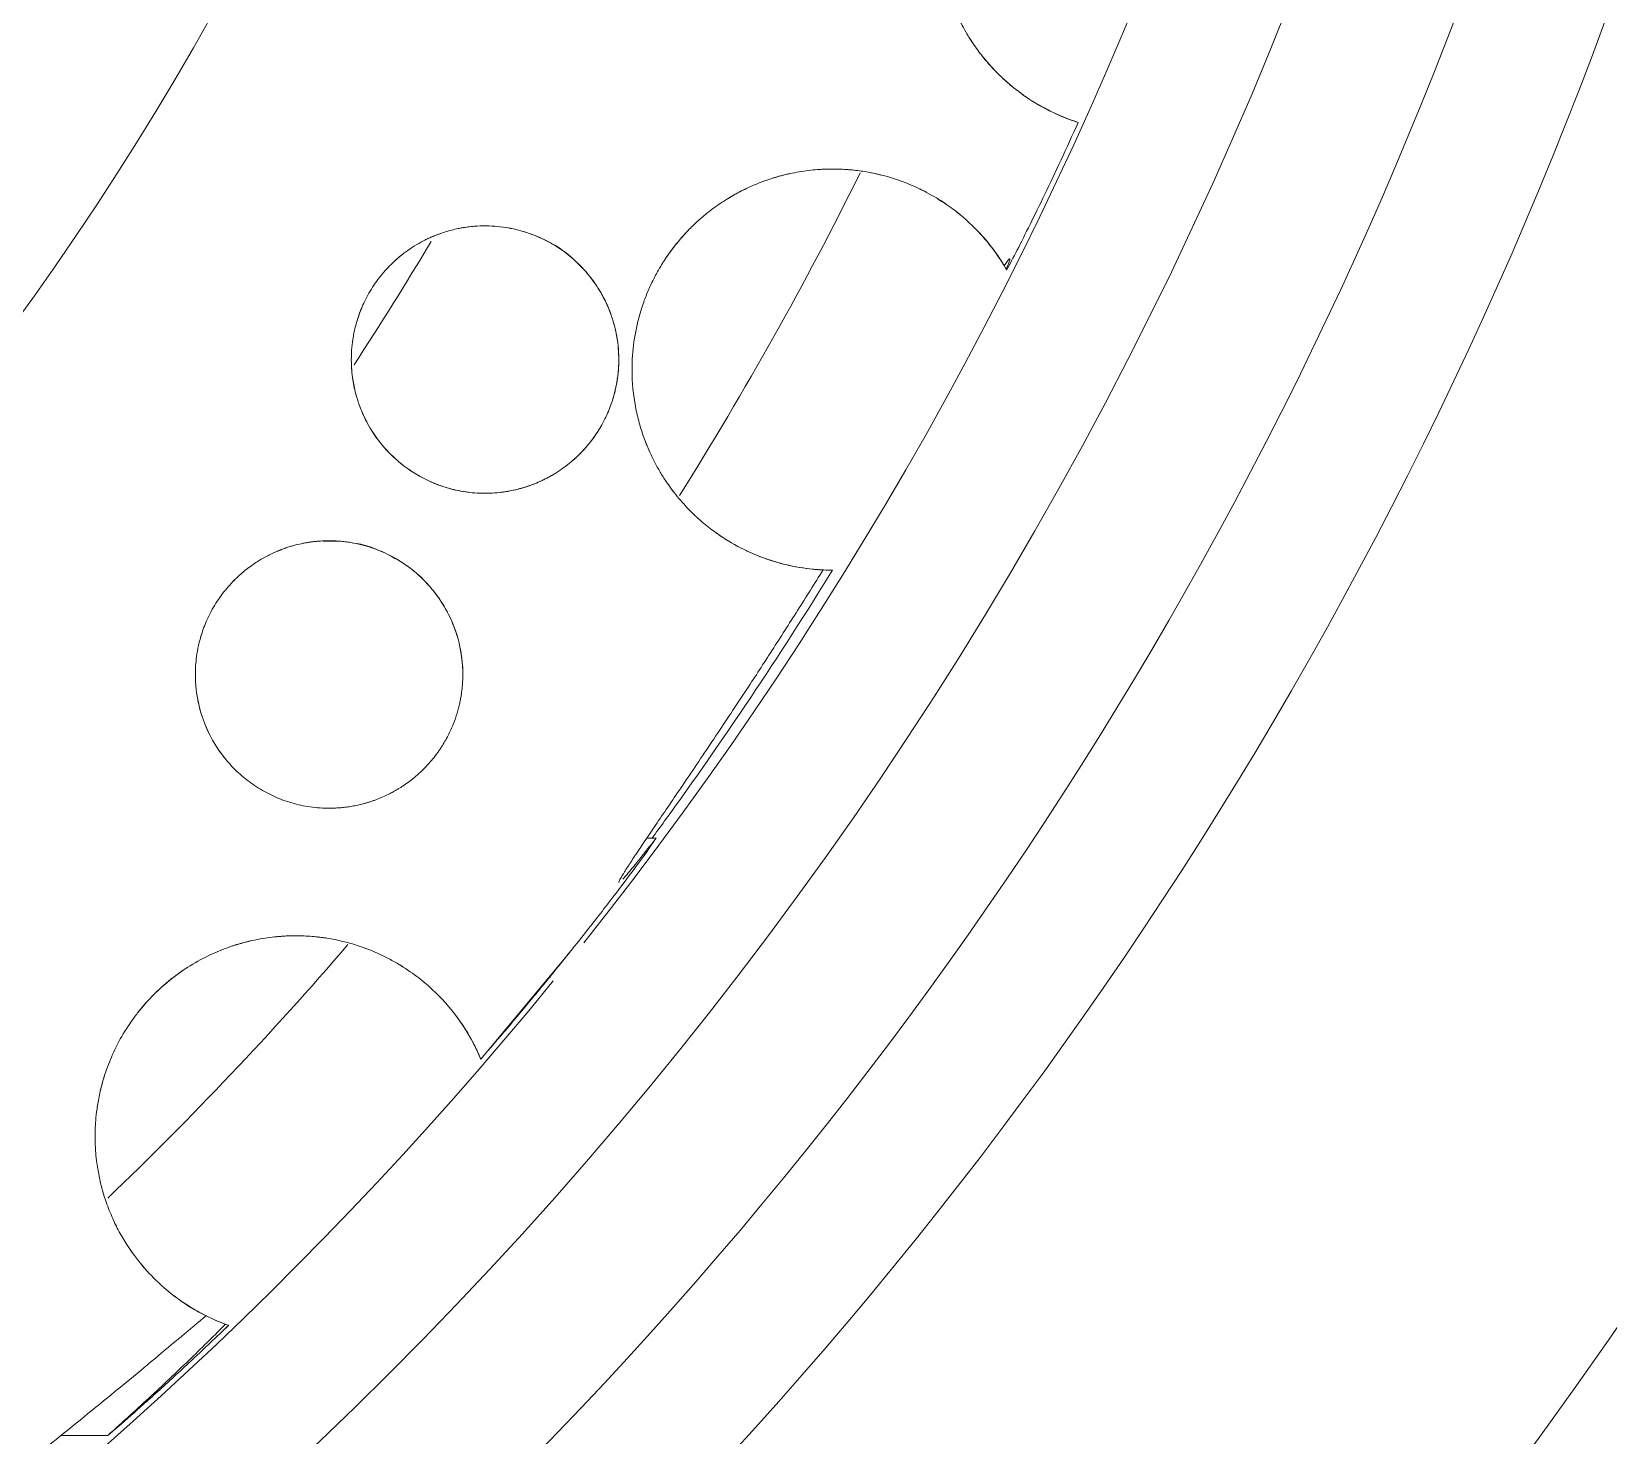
# Model space of a CAD drawing. Header units: metres. Extents: x -217 to -108, y -304 to -188.
# Drawn here: x -146.5505 to -146.0788, y -232.4708 to -232.0509 of the extents above; entities that cross this region are included whole.
import ezdxf

# ---------------------------------------------------------------- set-up
doc = ezdxf.new("R2010")
doc.units = ezdxf.units.M
for name, color, linetype, lineweight in [('A-FLOR', 192, 'Continuous', 9), ('A-GENM', 13, 'Continuous', 9), ('A-WALL', 113, 'Continuous', 9)]:
    doc.layers.add(name, color=color, linetype=linetype, lineweight=lineweight)

# ---------------------------------------------------------------- blocks, each defined once
blk = doc.blocks.new('Fountain_2047 - Fountain_2047-790752-Nivel 3')
at = {"layer": 'A-GENM'}
for p, q in [((0.9315123145611997, -0.6915215267897872), (0.9287313995950223, -0.6915215267897872)), ((0.879122542287523, -0.757618393537606), (0.9057971770672893, -0.7255160567496001)), ((0.8018802818776994, -0.8389458195380619), (0.8036661172550993, -0.8372352396792373)), ((0.7675207706744978, -0.8701524649120991), (0.753489893824923, -0.8701524649120991))]:
    blk.add_line(p, q, dxfattribs=at)
for centre, radius, start, end in [((2.707167823245982e-16, 9.617792156454576e-31), 1.538205038005981, 180.0000000000002, 1.526666247102488e-13), ((2.707167823245982e-16, 9.617792156454576e-31), 1.479063886294925, 180.0000000000002, 0), ((2.707167823245982e-16, 9.617792156454576e-31), 1.295, 180.0000000000002, 2.035554996136651e-13), ((2.707167823245982e-16, 9.617792156454576e-31), 1.252722231931709, 180.0000000000002, 2.035554996136651e-13), ((2.707167823245982e-16, 9.617792156454576e-31), 1.204428804246706, 180.0000000000002, 1.526666247102488e-13), ((2.707167823245982e-16, 9.617792156454576e-31), 1.16207398842334, 179.9999999999998, 320.8156623592511), ((0, 0), 0.9142553188446924, 180.0000000000003, 359.9999999999994), ((2.707167823245982e-16, 9.617792156454576e-31), 1.16207398842334, 321.5358774762032, 359.9999999999996), ((2.707167823245982e-16, 9.617792156454576e-31), 1.108046413430282, 327.8900476831133, 333.6096840506889), ((2.707167823245982e-16, 9.617792156454576e-31), 1.005, 326.826117516931, 329.3073921079526), ((2.707167823245982e-16, 9.617792156454576e-31), 1.108046413430282, 313.8425354299848, 319.2458755920744)]:
    blk.add_arc(centre, radius, start, end, dxfattribs=at)
for points, knots in [([(1.057794067291749, -0.4774005943407527), (1.057748376874814, -0.4773859483819875), (1.055208265834412, -0.476684237600378), (1.046518815414898, -0.4727803169243975), (1.038796742202981, -0.4676064306316266), (1.033173822565005, -0.4622420300088403), (1.030762604235141, -0.4596051916539724), (1.028818964993739, -0.4572168837486866), (1.027383192319018, -0.4553039158802791), (1.025947130949521, -0.4532206907243953), (1.024482378306603, -0.4508805637659556), (1.023084754340903, -0.4483922123890582), (1.021770398035023, -0.445767104396616), (1.02047084343154, -0.4428109194082631), (1.019170373928478, -0.4393249378118967), (1.017956669338373, -0.4352597838412028), (1.016636977347127, -0.4292458904054072), (1.016108996238197, -0.4240207996611169), (1.016108996238197, -0.4202642365841842)], [-1, -1, -1, -1, -0.7272727272727273, -0.5454545454545454, -0.3636363636363636, -0.3181818181818182, -0.2727272727272727, -0.25, -0.2272727272727273, -0.2045454545454545, -0.1818181818181818, -0.1590909090909091, -0.1363636363636364, -0.1136363636363636, -0.09090909090909091, -0.06818181818181818, -0.04545454545454546, 0, 0, 0, 0]), ([(1.024342766380132, -0.4505999689839089), (1.024348627765542, -0.4506099755845049), (1.024685822698767, -0.4511852460982418), (1.025323909333655, -0.4522312078471363), (1.025945659319119, -0.4531875826172136), (1.026240776770376, -0.4536287360372254)], [-0.7058309790367278, -0.7058309790367278, -0.7058309790367278, -0.7058309790367278, -0.7053571428571429, -0.6785714285714286, -0.6541538899715343, -0.6541538899715343, -0.6541538899715343, -0.6541538899715343]), ([(1.029915647549005, -0.4585549595515383), (1.030523324936441, -0.4592880713097002), (1.031172498698458, -0.4600324193382239), (1.031808266731554, -0.4607297243883677), (1.031857632385452, -0.4607836755235363)], [-0.5516650170923721, -0.5516650170923721, -0.5516650170923721, -0.5516650170923721, -0.5, -0.4956425811322249, -0.4956425811322249, -0.4956425811322249, -0.4956425811322249]), ([(0.9243367664220288, -0.5513285636704228), (0.9243367664220288, -0.5485072541281414), (0.9247353197628629, -0.5429299062609217), (0.9261529448553021, -0.536252118037644), (0.9277840394261544, -0.5311519108682512), (0.9289981326498142, -0.5280766474166283), (0.9300785740618299, -0.5256901717592484), (0.930941518032127, -0.5239385937540496), (0.9317028634997037, -0.5225119192741866), (0.9322570524120034, -0.521531179547139), (0.9325797486144421, -0.5209758329434018), (0.9328245473355556, -0.520562214300764), (0.9330729122855169, -0.5201501299038657), (0.9334098594698472, -0.5196010970132314), (0.9340138639696909, -0.5186430667098064), (0.9349170869514977, -0.5172847227736336), (0.9360614748866003, -0.5156803513785675), (0.9376614595163001, -0.513586546041317), (0.9397864007451174, -0.5110744010107798), (0.9424805163483586, -0.5082829198117527), (0.9452513390846997, -0.5057566234938502), (0.9480228775522371, -0.503524286817563), (0.9502649092070327, -0.5019219301042387), (0.9517617388953847, -0.5009371219342268), (0.9525910285970215, -0.5004131124894229), (0.9531985510342371, -0.5000394262131903), (0.9537907028757808, -0.4996846698399886), (0.9545606550921091, -0.4992351555444609), (0.9558574909829767, -0.4985068341678511), (0.9575732994697336, -0.4976135255896418), (0.9594452394458366, -0.4967235656003586), (0.9617433485466317, -0.4957219924463775), (0.9638348756702213, -0.4949218468086673), (0.9659039487678371, -0.4942220132896029), (0.9675246150185084, -0.4937236102908826), (0.9691591201399017, -0.4932721616660297), (0.9712214291173449, -0.4927633240689155), (0.973668837106423, -0.4922610725137205), (0.976440498641443, -0.4918291418878248), (0.9791586395764481, -0.4915320206078981), (0.9818020619211604, -0.491363793595635), (0.9851217121922744, -0.4912948660572226), (0.9890579113182558, -0.491456130510749), (0.9934696338446187, -0.4919759699440651), (0.9989113386296995, -0.4930153985404134), (1.005028109286737, -0.4948535558853412), (1.011361965220408, -0.497625339219822), (1.016803952052337, -0.5007540288838932), (1.022975778295738, -0.5051724708921725), (1.028838114672838, -0.5107818876737835), (1.033412677055227, -0.5166325671985), (1.035105924303124, -0.5193327340748407), (1.035682169488234, -0.5202858578610238)], [-1, -1, -1, -1, -0.984375, -0.96875, -0.9609375, -0.953125, -0.94921875, -0.9453125, -0.94140625, -0.939453125, -0.9384765625, -0.9375, -0.9365234375, -0.935546875, -0.93359375, -0.9296875, -0.92578125, -0.921875, -0.9140625, -0.90625, -0.8984375, -0.890625, -0.8828125, -0.87890625, -0.876953125, -0.875, -0.873046875, -0.87109375, -0.8671875, -0.859375, -0.8515625, -0.84375, -0.828125, -0.8203125, -0.8125, -0.8046875, -0.796875, -0.78125, -0.765625, -0.75, -0.734375, -0.71875, -0.6875, -0.65625, -0.625, -0.5625, -0.5, -0.4375, -0.375, -0.25, -0.125, 0, 0, 0, 0]), ([(0.9715612582577028, -0.492704311848557), (0.9711669673608022, -0.4927902613031268), (0.9698807461943216, -0.493084274999585), (0.9682293360568244, -0.4935182712141856), (0.9669251092523755, -0.4939094724318565), (0.9665956353248835, -0.4940114505652539)], [-0.2579999921472381, -0.2579999921472381, -0.2579999921472381, -0.2579999921472381, -0.25, -0.2321428571428572, -0.2262159271549626, -0.2262159271549626, -0.2262159271549626, -0.2262159271549626]), ([(0.981979146576795, -0.4913747267497054), (0.9814660460490934, -0.4913949550730502), (0.9801181516345868, -0.4914652738868304), (0.9787162027360022, -0.4915857289414194), (0.9778351377468434, -0.4916817356686991)], [-0.3336378521234241, -0.3336378521234241, -0.3336378521234241, -0.3336378521234241, -0.3214285714285714, -0.3020145485167737, -0.3020145485167737, -0.3020145485167737, -0.3020145485167737]), ([(0.9594048535492367, -0.4967534410686165), (0.9591057072899309, -0.4968902250064184), (0.9582820932880753, -0.4972750502295752), (0.956863462504088, -0.4979762901812552), (0.95506949137346, -0.4989361505288853), (0.9537471921758897, -0.4997054895359213), (0.9530536860414489, -0.5001292569847354)], [-0.1837855483649126, -0.1837855483649126, -0.1837855483649126, -0.1837855483649126, -0.1785714285714285, -0.1696428571428571, -0.1607142857142857, -0.1519082715952298, -0.1519082715952298, -0.1519082715952298, -0.1519082715952298]), ([(0.840372016169048, -0.5483279357311964), (0.840372016169048, -0.5474483401375593), (0.8404297137919414, -0.5455495641437779), (0.8407199704979348, -0.5428414820386122), (0.8411328638827725, -0.5404908706798052), (0.8415461439977573, -0.5386421553341024), (0.8419882804630701, -0.537035835733561), (0.8423548652053627, -0.535881548199962), (0.8425818806021982, -0.5352130736939166), (0.8428195154040641, -0.5345426554540968), (0.8431474524796728, -0.533672636846589), (0.8437520030898649, -0.5321995503037229), (0.8450153793043932, -0.5294747428177642), (0.8469337820508106, -0.5262337810272952), (0.8491735729541923, -0.5232442771550853), (0.8509390907701543, -0.5211986626194851), (0.8524096650092877, -0.5197063459313338), (0.8535377141890474, -0.518657529757643), (0.8543417596206346, -0.5179506519000752), (0.8551094897494854, -0.5173098318570444), (0.8561097267231943, -0.5165154835931689), (0.857783458798637, -0.5152817382957257), (0.8599780419335303, -0.5138767984307037), (0.8619984464532918, -0.5127781539905889), (0.8633928530518477, -0.5121057515583199), (0.8641942863679667, -0.5117434145067365), (0.8648044308286559, -0.5114796348407895), (0.865411398488026, -0.511229165049073), (0.8661970844906898, -0.5109196987520415), (0.8675260645323182, -0.5104323074798247), (0.8693074073779974, -0.5098688558628977), (0.8713234221960882, -0.5093468467496644), (0.8733260146207233, -0.508935905596396), (0.8752987364975975, -0.5086352934746532), (0.8777776751486289, -0.5083792568635777), (0.8807546820909797, -0.5082791416250583), (0.8841524699657447, -0.508461143642569), (0.8884202617878627, -0.5090457183187356), (0.8933750806231997, -0.5103437823175718), (0.8987525995181415, -0.5126467915445435), (0.9036071159116437, -0.5156060374237512), (0.9079595728708608, -0.519181528646826), (0.911798916398403, -0.5233627880597839), (0.9151012147841459, -0.5281811824164202), (0.9177955772478136, -0.533743643282976), (0.919748177150252, -0.5401300424693506), (0.9203720161690478, -0.5454716356552547), (0.920372016169048, -0.5483279357311966)], [-1, -1, -1, -1, -0.9833333333333334, -0.9666666666666667, -0.9583333333333333, -0.95, -0.9416666666666667, -0.9375, -0.9354166666666667, -0.9333333333333333, -0.9291666666666667, -0.925, -0.9166666666666667, -0.9, -0.8916666666666666, -0.8833333333333333, -0.875, -0.8708333333333333, -0.8666666666666667, -0.8625, -0.8583333333333334, -0.8500000000000001, -0.8333333333333334, -0.8166666666666667, -0.8083333333333333, -0.8041666666666667, -0.8, -0.7958333333333334, -0.7916666666666667, -0.7833333333333333, -0.7666666666666666, -0.75, -0.7333333333333333, -0.7166666666666666, -0.7, -0.6666666666666666, -0.6333333333333333, -0.6, -0.5333333333333333, -0.4666666666666667, -0.4, -0.3333333333333333, -0.2666666666666667, -0.2, -0.1333333333333333, -0.06666666666666667, 0, 0, 0, 0]), ([(0.8744308435064297, -0.5087717209960845), (0.8739198904613316, -0.5088484579292702), (0.873212383780659, -0.5089685008944305), (0.8724925724787127, -0.5091111313322912), (0.8722982365761316, -0.5091511715204263)], [-0.6404476257950392, -0.6404476257950392, -0.6404476257950392, -0.6404476257950392, -0.6111111111111112, -0.6003562936227922, -0.6003562936227922, -0.6003562936227922, -0.6003562936227922]), ([(0.9418070638166384, -0.5090057867050587), (0.941230646788904, -0.50958505614882), (0.9397460859359635, -0.5111381774042593), (0.9374398253860227, -0.513829344225592), (0.935014535542976, -0.5170832960589126), (0.933233796220718, -0.5198429378115769), (0.932283502865661, -0.5214819062466309), (0.9319882460523522, -0.5220090747833865)], [-0.1127408143985029, -0.1127408143985029, -0.1127408143985029, -0.1127408143985029, -0.1071428571428571, -0.0982142857142857, -0.08928571428571427, -0.08035714285714285, -0.07608981121996672, -0.07608981121996672, -0.07608981121996672, -0.07608981121996672]), ([(0.8666935536532593, -0.5107393709529343), (0.8666435455999798, -0.510757572128291), (0.8660393292302871, -0.5109788407604994), (0.8652603031361668, -0.5112848942801456), (0.8645061922643933, -0.5116086046636631), (0.864337661573701, -0.5116823448402192)], [-0.5025112213514091, -0.5025112213514091, -0.5025112213514091, -0.5025112213514091, -0.5, -0.4722222222222222, -0.4643113227611128, -0.4643113227611128, -0.4643113227611128, -0.4643113227611128]), ([(0.8548495632627049, -0.5175285129975682), (0.8547953827331145, -0.5175734106436248), (0.8545563418504774, -0.51777255734107), (0.8540985637993613, -0.518163004956595), (0.8536892565366574, -0.5185266220630251), (0.8534693436781023, -0.5187264805435124)], [-0.3284329969441206, -0.3284329969441206, -0.3284329969441206, -0.3284329969441206, -0.3263888888888888, -0.3194444444444444, -0.3114689843375227, -0.3114689843375227, -0.3114689843375227, -0.3114689843375227]), ([(0.9133154605317376, -0.5256406662430463), (0.9125700334252242, -0.5245586446800823), (0.910853171202109, -0.5222885597041623), (0.9089116789474364, -0.5203121724424042), (0.9078421431388326, -0.5192611196122618)], [-0.5798155974918797, -0.5798155974918797, -0.5798155974918797, -0.5798155974918797, -0.5, -0.4060562784316369, -0.4060562784316369, -0.4060562784316369, -0.4060562784316369]), ([(0.9181165006665758, -0.5350834534484047), (0.9175887041556754, -0.5335751360503831), (0.9163946468007911, -0.5307515799087562), (0.9149827140479075, -0.5282289586225531), (0.9142136008697505, -0.527005100793959)], [-0.7853702731156358, -0.7853702731156358, -0.7853702731156358, -0.7853702731156358, -0.7, -0.6127857927003388, -0.6127857927003388, -0.6127857927003388, -0.6127857927003388]), ([(0.8435450263766748, -0.5327149675712872), (0.8435056079573052, -0.5328078434029995), (0.8430223009158516, -0.5339588357575249), (0.8424968563619444, -0.5354041117709636), (0.8420975822251627, -0.5367023747407387), (0.8420146191928503, -0.5369828620629776)], [-0.1691053936575474, -0.1691053936575474, -0.1691053936575474, -0.1691053936575474, -0.1666666666666667, -0.1388888888888889, -0.1311009880800034, -0.1311009880800034, -0.1311009880800034, -0.1311009880800034]), ([(0.920372016169048, -0.5483279357311966), (0.920372016169048, -0.5460317398993848), (0.9200108482041156, -0.5419781501774619), (0.9191276393419071, -0.5383010634036799), (0.9186524322569999, -0.5367285062062186)], [-1, -1, -1, -1, -0.9, -0.8155857021149806, -0.8155857021149806, -0.8155857021149806, -0.8155857021149806]), ([(0.920372016169048, -0.5483279357311969), (0.920372016169048, -0.548851798180649), (0.9203520706015219, -0.550072725965625), (0.9201902763979227, -0.5524208378360752), (0.9198715363071749, -0.5547901171593825), (0.9194478742035711, -0.5569311752841912), (0.9190398473105238, -0.558619646584869), (0.91848770006462, -0.560522448624854), (0.917484336981726, -0.563397835307408), (0.9160762956853505, -0.5665073213629492), (0.9143490089651543, -0.5694877727497496), (0.9129524311634742, -0.5715770161467729), (0.9117616315088628, -0.5731403244920866), (0.9109516352496843, -0.5741174860541656), (0.9105005835200484, -0.5746405785434101), (0.9098427450719407, -0.5753842057120555), (0.9088759542387835, -0.5764105296041223), (0.9071797921380865, -0.5780545001268688), (0.905543026491943, -0.5794437326860248), (0.9039626828784633, -0.58064176597981), (0.9028025701500623, -0.5814566312233429), (0.9018529328321613, -0.5820757672823018), (0.9011943403113475, -0.5824822155003009), (0.900819537439198, -0.5827072107027835), (0.9005384574277066, -0.5828728309604237), (0.9002598613065036, -0.5830339494894834), (0.899894993765826, -0.5832411027075858), (0.8992711280984683, -0.5835856334498978), (0.8984201721782379, -0.5840305276418063), (0.8974530351100379, -0.5845025464267609), (0.8962205607428605, -0.5850647448806393), (0.895047881443832, -0.5855474171388513), (0.893883779401374, -0.5859806300193083), (0.8929921718340007, -0.5862888326862838), (0.8920995751732018, -0.5865738103370832), (0.8909471386928987, -0.5869126651870193), (0.8889956136872015, -0.5874160600701406), (0.8863026217993506, -0.5879293856874902), (0.8831686651960957, -0.588269453932949), (0.8791720290500358, -0.5883948437373344), (0.8743969766478958, -0.5880116780748686), (0.869001750763002, -0.5868070801474371), (0.8639070785922359, -0.5849160874124032), (0.8591103511200748, -0.5823554745931433), (0.8546282038378208, -0.5791144206611681), (0.849130398481697, -0.5738197308431747), (0.8450133733771821, -0.5677784843071274), (0.8424208648878877, -0.5611431890462988), (0.8409930326568718, -0.5561968009206152), (0.8403720161690483, -0.5516277996303015), (0.840372016169048, -0.5483279357311964)], [-1, -1, -1, -1, -0.984375, -0.96875, -0.953125, -0.9453125, -0.9375, -0.9296875, -0.921875, -0.90625, -0.8984375, -0.890625, -0.8828125, -0.87890625, -0.876953125, -0.875, -0.8671875, -0.859375, -0.84375, -0.8359375, -0.828125, -0.8203125, -0.81640625, -0.814453125, -0.8125, -0.810546875, -0.80859375, -0.8046875, -0.796875, -0.7890625, -0.78125, -0.765625, -0.7578125, -0.75, -0.7421875, -0.734375, -0.71875, -0.6875, -0.65625, -0.625, -0.5625, -0.5, -0.4375, -0.375, -0.3125, -0.25, -0.125, -0.09375, -0.0625, 0, 0, 0, 0]), ([(0.840372016169048, -0.5483279357311964), (0.840372016169048, -0.5504544132060928), (0.8406826528590171, -0.554188126766457), (0.8414181185958945, -0.5575303352015778), (0.8418107168588524, -0.5589575116972145)], [-1, -1, -1, -1, -0.8333333333333333, -0.6920903402838605, -0.6920903402838605, -0.6920903402838605, -0.6920903402838605]), ([(0.9185680162503461, -0.5602050386727827), (0.9186750580385862, -0.5598607976338347), (0.9189846428917717, -0.5588149085325652), (0.9194135716151045, -0.5571127931592336), (0.9199322809241982, -0.5544907669768809), (0.9202986455007112, -0.5514564765934021), (0.920372016169048, -0.5493196375784412), (0.920372016169048, -0.5483279357311968)], [-0.09006402660604274, -0.09006402660604274, -0.09006402660604274, -0.09006402660604274, -0.08333333333333333, -0.06944444444444445, -0.05555555555555555, -0.02777777777777778, 0, 0, 0, 0]), ([(0.9814820599228328, -0.6112606139507483), (0.9795846937726679, -0.611170237875595), (0.9748749240550099, -0.6107749591960568), (0.9664353197011859, -0.6088439676020618), (0.9579744306336174, -0.6054425281813138), (0.9514908914956716, -0.6017189515957077), (0.9462190705531489, -0.5977596153437806), (0.9422306701270445, -0.5941924496806589), (0.9389753071211645, -0.5906892303487363), (0.9364435892346753, -0.5875165011466299), (0.9345412038807294, -0.5848565142932175), (0.9327362178596839, -0.5820080798746254), (0.9310509791510434, -0.5789845219968194), (0.9294273074812186, -0.5756206835548936), (0.9278594199283798, -0.5717453089261395), (0.9264385986566092, -0.5673152922144316), (0.9249214046121704, -0.5608279924108613), (0.924336766422029, -0.555278547905076), (0.9243367664220288, -0.5513285636704229)], [-1, -1, -1, -1, -0.8333333333333333, -0.6666666666666666, -0.5555555555555556, -0.4444444444444444, -0.3888888888888888, -0.3333333333333333, -0.2777777777777778, -0.25, -0.2222222222222222, -0.1944444444444444, -0.1666666666666667, -0.1388888888888889, -0.1111111111111111, -0.08333333333333333, -0.05555555555555555, 0, 0, 0, 0]), ([(0.8426583910110252, -0.5616604983339072), (0.8429753119961164, -0.5625571112565089), (0.8437112895153468, -0.5644239278617387), (0.8445306796546805, -0.5660932365570792), (0.8449949752396498, -0.566976892761184)], [-0.5982699527590227, -0.5982699527590227, -0.5982699527590227, -0.5982699527590227, -0.5, -0.3832200033943467, -0.3832200033943467, -0.3832200033943467, -0.3832200033943467]), ([(0.8461771104443334, -0.5690802977856513), (0.8467004501419007, -0.5699419183484791), (0.8477768598585165, -0.5715871613369428), (0.8488984491429257, -0.5730006657331004), (0.8494549482940571, -0.5736841818434432)], [-0.2879811231503311, -0.2879811231503311, -0.2879811231503311, -0.2879811231503311, -0.1666666666666667, -0.04827136447143898, -0.04827136447143898, -0.04827136447143898, -0.04827136447143898]), ([(0.904408663830098, -0.5803004227600254), (0.9046496004599398, -0.5801192945531712), (0.9055576343033497, -0.579420943912533), (0.9072248039741627, -0.5780216985995799), (0.909378016755653, -0.5759292652263996), (0.9114552133414267, -0.5735706911191268), (0.9133562669123872, -0.5710292597169988), (0.9146132715775909, -0.5690377294082549), (0.9152397044480888, -0.5679319791317177), (0.9153737920819819, -0.5676895265101619)], [-0.2134994569625149, -0.2134994569625149, -0.2134994569625149, -0.2134994569625149, -0.2083333333333333, -0.1944444444444444, -0.1805555555555555, -0.1666666666666667, -0.1527777777777778, -0.1388888888888889, -0.1349645397171636, -0.1349645397171636, -0.1349645397171636, -0.1349645397171636]), ([(0.9277771726710532, -0.5713541130524394), (0.9281379359304239, -0.572373246340809), (0.928812667754096, -0.5741198857802633), (0.9295042551506217, -0.575700208021521), (0.9298172214059379, -0.576381136776755)], [-0.824887173558225, -0.824887173558225, -0.824887173558225, -0.824887173558225, -0.7916666666666667, -0.7647643238984447, -0.7647643238984447, -0.7647643238984447, -0.7647643238984447]), ([(0.8929845992056263, -0.586287422558488), (0.8931508066792491, -0.5862321933419129), (0.893516115030015, -0.5861081101640512), (0.8942535109722783, -0.585845839241144), (0.8955595218470542, -0.5853471618817627), (0.8970396479523155, -0.5847083228517787), (0.898681781398254, -0.5839011135521108), (0.8999560308910619, -0.5832164850893866), (0.9008644945488283, -0.5826837451495176), (0.9012971529880495, -0.5824181198179853)], [-0.3321168728937891, -0.3321168728937891, -0.3321168728937891, -0.3321168728937891, -0.3263888888888888, -0.3194444444444444, -0.3055555555555556, -0.2777777777777778, -0.2638888888888889, -0.25, -0.2384389015785039, -0.2384389015785039, -0.2384389015785039, -0.2384389015785039]), ([(0.9341549328237786, -0.5842187607513054), (0.9344689997549551, -0.584697879386712), (0.9353440479826736, -0.5859917492778294), (0.9362548970846963, -0.5872321344447871), (0.9368553793479452, -0.5880098674346927), (0.9368953841100706, -0.5880615064541386)], [-0.6485801666525792, -0.6485801666525792, -0.6485801666525792, -0.6485801666525792, -0.625, -0.5833333333333333, -0.5803608733863013, -0.5803608733863013, -0.5803608733863013, -0.5803608733863013]), ([(0.8690441356088084, -0.5866904238608989), (0.8701551605340672, -0.5870185964661008), (0.8722539604935454, -0.5875411455719947), (0.8744296388270932, -0.5878973833933812), (0.8754492285630685, -0.5880238451234815)], [-0.6634696003868643, -0.6634696003868643, -0.6634696003868643, -0.6634696003868643, -0.6111111111111112, -0.5661772740671673, -0.5661772740671673, -0.5661772740671673, -0.5661772740671673]), ([(0.8773631763328121, -0.5882146084633905), (0.8782477186525194, -0.5882813157783594), (0.8797918148992752, -0.5883466543434084), (0.8815621931641432, -0.5883182920643953), (0.8824440838009374, -0.5882746713108272), (0.8826452928714429, -0.5882632008556722)], [-0.5383072462558065, -0.5383072462558065, -0.5383072462558065, -0.5383072462558065, -0.5, -0.4722222222222222, -0.4640636658475713, -0.4640636658475713, -0.4640636658475713, -0.4640636658475713]), ([(0.8848762157346246, -0.588073526223592), (0.8853182145192877, -0.5880234161368195), (0.8864604774903121, -0.5878746348810132), (0.8883052420652466, -0.5875534397563101), (0.8901343562471287, -0.5871322695132419), (0.8914807296923489, -0.5867582462660832), (0.8922705027586253, -0.5865190133593106), (0.8926766015033808, -0.5863889697402822), (0.8928785749811952, -0.5863224877969639)], [-0.4342628186491678, -0.4342628186491678, -0.4342628186491678, -0.4342628186491678, -0.4166666666666666, -0.3888888888888888, -0.361111111111111, -0.3472222222222222, -0.3402777777777778, -0.3333333333333333, -0.3333333333333333, -0.3333333333333333, -0.3333333333333333]), ([(0.9424971496085597, -0.594333641600872), (0.942866581110863, -0.594693077044775), (0.9434889377562519, -0.5952841180413156), (0.9441052749239253, -0.5958415583371809), (0.9443552694415364, -0.5960637172976343)], [-0.4436152489814998, -0.4436152489814998, -0.4436152489814998, -0.4436152489814998, -0.4166666666666666, -0.3981888397859994, -0.3981888397859994, -0.3981888397859994, -0.3981888397859994]), ([(0.7937225797587345, -0.6425321488211676), (0.7937225797587345, -0.6419395270107762), (0.7937481738125984, -0.6405657822542664), (0.7939514095827559, -0.6379447666343026), (0.7943480397182983, -0.6353161877555735), (0.7948713629831817, -0.6329541826770474), (0.7953746443866663, -0.6310950629871271), (0.7960496548930204, -0.6290203388852162), (0.7972624776917349, -0.6259211256355387), (0.7989489207737417, -0.62260465169612), (0.801015712237037, -0.6194477930466153), (0.8026928742911891, -0.6172416220938306), (0.8041326307552554, -0.6155941355509257), (0.8052670178485171, -0.6144118318962657), (0.8063619241085047, -0.613336538868897), (0.8077104539798666, -0.612120041533551), (0.8098981357148941, -0.6103488575050521), (0.8120709552855461, -0.6088580783732834), (0.8141936303118671, -0.6076078488187634), (0.8157509727421153, -0.6067829319392768), (0.81701367646176, -0.6061820558783779), (0.817876405230983, -0.6058031170225492), (0.818362814797338, -0.6055980281228885), (0.8187247564548293, -0.6054495986360343), (0.8190816663570675, -0.6053072681593363), (0.8195482898860718, -0.6051263021051803), (0.8203430177184384, -0.6048308896046395), (0.821418882631055, -0.6044639070775105), (0.8226294764323598, -0.604094629245972), (0.8241574893388565, -0.6036791496679619), (0.8255921629833426, -0.6033557318347585), (0.8270032670675999, -0.6030955911321713), (0.8280801357211266, -0.6029270914722078), (0.8291519188716739, -0.6027894465372026), (0.8305218236678381, -0.6026503042310888), (0.8321616885540304, -0.602547318538625), (0.8340383390460931, -0.6025190940339303), (0.8358788863411226, -0.6025763938726032), (0.8376706050036034, -0.6027145703969029), (0.8399430217330593, -0.60299040058728), (0.8437486646153827, -0.6037024032584588), (0.8486981700084306, -0.6052790766338826), (0.8539700819556655, -0.6078760329711282), (0.8586421455823552, -0.6110771570123531), (0.8627447370577751, -0.6148207820156494), (0.8662910602226377, -0.6190884142040401), (0.8692618574957585, -0.6238785821639987), (0.8716147139037329, -0.6292631417582563), (0.8732457280581348, -0.6352781581975693), (0.8737225797587344, -0.6400306898879483), (0.8737225797587342, -0.6425321488211677)], [-1, -1, -1, -1, -0.9833333333333334, -0.9666666666666667, -0.95, -0.9416666666666667, -0.9333333333333333, -0.925, -0.9166666666666667, -0.9, -0.8916666666666666, -0.8833333333333333, -0.875, -0.8708333333333333, -0.8666666666666667, -0.8583333333333334, -0.8500000000000001, -0.8333333333333334, -0.825, -0.8166666666666667, -0.8083333333333333, -0.8041666666666667, -0.8020833333333334, -0.8, -0.7979166666666667, -0.7958333333333334, -0.7916666666666667, -0.7833333333333333, -0.7749999999999999, -0.7666666666666666, -0.75, -0.7416666666666667, -0.7333333333333333, -0.7249999999999999, -0.7166666666666666, -0.7, -0.6833333333333333, -0.6666666666666666, -0.6499999999999999, -0.6333333333333333, -0.6, -0.5333333333333333, -0.4666666666666667, -0.4, -0.3333333333333333, -0.2666666666666667, -0.2, -0.1333333333333333, -0.06666666666666667, 0, 0, 0, 0]), ([(0.8288535582006316, -0.6028295610441763), (0.828631506909127, -0.6028567981363727), (0.8282199819324223, -0.6029107570682434), (0.8278004227715149, -0.6029725295707867), (0.8276081501899551, -0.6030022809234189)], [-0.9558487301628233, -0.9558487301628233, -0.9558487301628233, -0.9558487301628233, -0.9375, -0.9222022151146987, -0.9222022151146987, -0.9222022151146987, -0.9222022151146987]), ([(0.8195058819395217, -0.6051438400418225), (0.8194019918499209, -0.6051833446420497), (0.8189835009924231, -0.6053444737705832), (0.818560571550077, -0.6055154346010969), (0.8182387037958933, -0.6056505746840584)], [-0.7256485677975468, -0.7256485677975468, -0.7256485677975468, -0.7256485677975468, -0.71875, -0.6979032473771688, -0.6979032473771688, -0.6979032473771688, -0.6979032473771688]), ([(0.8067778191061267, -0.6129690024847056), (0.8067279069792588, -0.6130144930719797), (0.8063488578816579, -0.6133617106051155), (0.8058219884245277, -0.6138629359253627), (0.8053436154568189, -0.6143422722025058), (0.8052019501975362, -0.6144863970025621)], [-0.4867522031203538, -0.4867522031203538, -0.4867522031203538, -0.4867522031203538, -0.484375, -0.46875, -0.4621723806082633, -0.4621723806082633, -0.4621723806082633, -0.4621723806082633]), ([(0.9842666216557133, -0.6113285226680069), (0.9684340936529149, -0.6370814269305758), (0.9504778166006345, -0.66391744501758), (0.9315298696815119, -0.6898500537621048), (0.9302476807742908, -0.6915946175532593)], [-1, -1, -1, -1, -0.5, -0.4638460709026213, -0.4638460709026213, -0.4638460709026213, -0.4638460709026213]), ([(0.795450371555554, -0.6309029593232888), (0.7953745502642376, -0.6311524939009471), (0.7952249698107197, -0.6316630598811985), (0.7950906853203912, -0.6321567892222032), (0.795024602670613, -0.6324093911736194)], [-0.2309155230339982, -0.2309155230339982, -0.2309155230339982, -0.2309155230339982, -0.21875, -0.2055889590822434, -0.2055889590822434, -0.2055889590822434, -0.2055889590822434]), ([(0.8737225797587344, -0.6425321488211679), (0.8737225797587344, -0.6430153674021177), (0.8737053247000797, -0.6440996550526424), (0.8735846393819633, -0.6460760757094571), (0.8733616939816885, -0.648008208037314), (0.8731149157126208, -0.6495033932806034), (0.8729436972770576, -0.6503975176287894), (0.8727993666583543, -0.6510864148937742), (0.8726369821456842, -0.651797896350325), (0.8723934294724904, -0.6527803149957175), (0.8718933464706353, -0.6545769017465716), (0.8709459175770266, -0.6573257338189082), (0.8696525380024301, -0.6601959974284727), (0.868400195465383, -0.6625011681301151), (0.8675392248827387, -0.6639151662426608), (0.8667804596599573, -0.6650610797620522), (0.8659435536885206, -0.6662548442489533), (0.8643039189033609, -0.6684008556288489), (0.8620706638618146, -0.670835646580966), (0.8596791542308235, -0.6729972542016684), (0.8578777636973821, -0.6744411929445701), (0.8564337602972921, -0.6754710462480963), (0.855489540291882, -0.6760935434013569), (0.8549740624509514, -0.6764208108008154), (0.8546015716212966, -0.6766514824881699), (0.854241466363036, -0.676869190315536), (0.8537734529490975, -0.6771455653285718), (0.852988013911936, -0.677593357184748), (0.851541612085583, -0.6783631834110148), (0.849777659236721, -0.6791888431993637), (0.8482311160848555, -0.6798181906881872), (0.8471474441271784, -0.6802146125118563), (0.8465119993490525, -0.6804335738175018), (0.846018565634793, -0.6805965723882456), (0.8455215008628232, -0.6807535236537949), (0.8448766900538532, -0.6809480393770615), (0.8437780930204695, -0.6812569110120549), (0.842286988865417, -0.6816180041069877), (0.8405781573444328, -0.6819528073491767), (0.8388820736676006, -0.6822102477392987), (0.8372096086969028, -0.6823911187077222), (0.8350792648584928, -0.682533532450586), (0.831459835603216, -0.6825587506212939), (0.8266010980606983, -0.6820302301679845), (0.8211735169854703, -0.6806457678142014), (0.8161098941117948, -0.6785827326926408), (0.8113907031893635, -0.6758669230257162), (0.8070315654207345, -0.6724981821525698), (0.8017460592770645, -0.667088620430316), (0.7973428192733193, -0.6601690216604836), (0.794427286846527, -0.6512363695403987), (0.7937225797587345, -0.6455722862973111), (0.7937225797587345, -0.6425321488211677)], [-1, -1, -1, -1, -0.984375, -0.96875, -0.953125, -0.9453125, -0.94140625, -0.9375, -0.93359375, -0.9296875, -0.921875, -0.90625, -0.890625, -0.8828125, -0.875, -0.87109375, -0.8671875, -0.859375, -0.84375, -0.8359375, -0.828125, -0.8203125, -0.81640625, -0.814453125, -0.8125, -0.810546875, -0.80859375, -0.8046875, -0.796875, -0.78125, -0.765625, -0.7578125, -0.75390625, -0.75, -0.74609375, -0.7421875, -0.734375, -0.71875, -0.703125, -0.6875, -0.671875, -0.65625, -0.625, -0.5625, -0.5, -0.4375, -0.375, -0.3125, -0.25, -0.125, -0.0625, 0, 0, 0, 0]), ([(0.9204664156366575, -0.7047330050533646), (0.9204094028182911, -0.7047334962560966), (0.9203275945529837, -0.7044955744265332), (0.9213715814050352, -0.7026421401869817), (0.9238646520143117, -0.698790435442329), (0.9263121486260667, -0.6950908463360342), (0.929277094576896, -0.690694434436311), (0.9326836589522671, -0.6856708242938043), (0.9364446194164062, -0.6801274710984612), (0.9418695971473541, -0.6721255149135469), (0.9492564442116105, -0.6611942578179527), (0.9554803277079732, -0.6517175755646466), (0.9586985037548095, -0.646901886361912)], [-0.6983722004369417, -0.6983722004369417, -0.6983722004369417, -0.6983722004369417, -0.6666666666666666, -0.5555555555555556, -0.5, -0.4444444444444444, -0.3888888888888888, -0.3333333333333333, -0.2777777777777778, -0.2222222222222222, -0.1111111111111111, 0, 0, 0, 0]), ([(0.879108009213194, -0.7575855049592864), (0.8845220102505785, -0.7513627200030694), (0.8910179343548766, -0.7436082104211535), (0.8983904905365069, -0.7346777183000844), (0.9031374950595102, -0.728826372185333), (0.9095577981405815, -0.7208396166265459), (0.9170119024897772, -0.7112968182253936), (0.9237952765768095, -0.7023513729137032), (0.9288944010361407, -0.6954056821939707), (0.9308612324360549, -0.6924906525724175), (0.9315123145611999, -0.691521526789787)], [-1, -1, -1, -1, -0.7857142857142857, -0.7321428571428572, -0.6785714285714286, -0.5714285714285714, -0.4285714285714285, -0.2857142857142857, -0.1428571428571428, 0, 0, 0, 0]), ([(0.9315123145611997, -0.6915215267897878), (0.9297292771956189, -0.6937767295494524), (0.9273577276093041, -0.6968126896352372), (0.9248180696883125, -0.700022325216422), (0.9231706315184236, -0.7019833002189195), (0.9221562515775577, -0.7031247084840119), (0.9217014358282017, -0.703623270458135), (0.9215951866594991, -0.7037381737821287)], [-1, -1, -1, -1, -0.9166666666666666, -0.875, -0.8333333333333333, -0.7916666666666666, -0.7777777777777778, -0.7777777777777778, -0.7777777777777778, -0.7777777777777778]), ([(0.7637353642437357, -0.7806911360713403), (0.7637353642437357, -0.7801314871480489), (0.7637502995521946, -0.7787719797150211), (0.763890974923569, -0.7760151814456633), (0.7642487295432268, -0.7725528351339384), (0.7648311143837667, -0.769097436843363), (0.7654508401226691, -0.7664048593288021), (0.765877290794795, -0.7647849710583792), (0.7663731572669313, -0.7630541698262916), (0.7671251703516168, -0.7607311041707213), (0.7686366701461547, -0.7567649910635148), (0.7711307075799044, -0.751537786897228), (0.7743655958781932, -0.746447916648803), (0.7772482438142999, -0.7427040051671696), (0.7794938370455324, -0.7401156559052537), (0.7817845964326312, -0.7377504230987569), (0.7851980705554056, -0.7345974630012326), (0.7899282080556941, -0.7309500365206749), (0.794954320041719, -0.7279619876510244), (0.7988742183141431, -0.7260535704594883), (0.8016906227774975, -0.7248619708189382), (0.8036543284386619, -0.7241425678822283), (0.8048789624920456, -0.723730005086756), (0.8056705541811253, -0.7234726173991236), (0.8069982600767281, -0.7230637102968643), (0.8087415426332086, -0.7225828042329538), (0.8112439254784163, -0.7219833796931102), (0.8139196501739927, -0.7214744257744888), (0.8167202675008274, -0.7210823016442489), (0.8189695771013843, -0.7208672065162769), (0.8209253185946994, -0.7207510570075369), (0.8227958195560472, -0.7206862569072781), (0.8249927641541298, -0.7206863169147887), (0.8274564491766458, -0.7207907877660839), (0.8305773722127491, -0.7210466944018388), (0.8343560509487427, -0.7215853474428233), (0.8383765976521979, -0.7224592620542527), (0.8434085916611351, -0.723907249969169), (0.8479633117449189, -0.7257146019741606), (0.8521672625406937, -0.7278131811425593), (0.8562493911772079, -0.730172373599285), (0.8606996684333642, -0.7332956637206617), (0.8651233315872451, -0.7371334600013103), (0.8699639865988609, -0.7421871512909247), (0.8742841442578964, -0.7480769468450934), (0.8773784890526353, -0.7536576994521011), (0.8789242107820234, -0.7571179735623967), (0.8791660642048781, -0.7577246337468797), (0.879108009213194, -0.7575855049592862)], [-1, -1, -1, -1, -0.9884868421052632, -0.9769736842105263, -0.9654605263157895, -0.9539473684210527, -0.9481907894736843, -0.9453125, -0.9424342105263158, -0.9366776315789473, -0.930921052631579, -0.9194078947368421, -0.9078947368421053, -0.902138157894737, -0.8963815789473685, -0.890625, -0.8848684210526316, -0.8733552631578948, -0.861842105263158, -0.8560855263157896, -0.8503289473684211, -0.8445723684210527, -0.8431332236842106, -0.8416940789473685, -0.8388157894736843, -0.8330592105263158, -0.8273026315789473, -0.8157894736842105, -0.8042763157894737, -0.7927631578947367, -0.7870065789473684, -0.7812499999999999, -0.769736842105263, -0.7582236842105262, -0.7467105263157894, -0.7236842105263157, -0.700657894736842, -0.6776315789473684, -0.631578947368421, -0.6052631578947368, -0.5789473684210527, -0.5263157894736842, -0.4736842105263158, -0.4210526315789473, -0.3157894736842105, -0.2105263157894737, -0.1052631578947368, 0, 0, 0, 0]), ([(0.8227599775835676, -0.7206991022365307), (0.8225854873670895, -0.7207019333600787), (0.8215370301157355, -0.7207234697980167), (0.8200894047582952, -0.7207904877179524), (0.8187476918169939, -0.7208973396975857), (0.8183375987851442, -0.7209343643973625)], [-0.3000062851093825, -0.3000062851093825, -0.3000062851093825, -0.3000062851093825, -0.296875, -0.28125, -0.274556586005926, -0.274556586005926, -0.274556586005926, -0.274556586005926]), ([(0.8328812633201449, -0.7213923388522402), (0.8325237185526287, -0.7213371935262808), (0.8314937212116869, -0.721187723673659), (0.830439268741265, -0.7210626676597854), (0.8297373437704196, -0.7209920917689709)], [-0.367323918061993, -0.367323918061993, -0.367323918061993, -0.367323918061993, -0.359375, -0.3446532460791978, -0.3446532460791978, -0.3446532460791978, -0.3446532460791978]), ([(0.8102316957756082, -0.7222304574774889), (0.8097071341975094, -0.7223516199374808), (0.8086525846834108, -0.7226098776293779), (0.806988710532632, -0.7230662629474391), (0.8056524023870811, -0.7234759366744926), (0.8048688791335011, -0.7237343267388451), (0.8047294010349259, -0.723780901030688)], [-0.2343555448390394, -0.2343555448390394, -0.2343555448390394, -0.2343555448390394, -0.2265625, -0.21875, -0.2109375, -0.2092700838892753, -0.2092700838892753, -0.2092700838892753, -0.2092700838892753]), ([(0.7906992614250001, -0.730605155226281), (0.7899026791413112, -0.7311306428929552), (0.7879090140969265, -0.7325131513142186), (0.7847440345203325, -0.7350114008277927), (0.7813851423981099, -0.7381080351164659), (0.7785756702006844, -0.7411239672080824), (0.7769975327932466, -0.7430527219178991), (0.7763545686080311, -0.7438801373215074)], [-0.1693464193356193, -0.1693464193356193, -0.1693464193356193, -0.1693464193356193, -0.1640625, -0.15625, -0.1484375, -0.140625, -0.1345677693442368, -0.1345677693442368, -0.1345677693442368, -0.1345677693442368]), ([(0.7663942749013926, -0.7630276235840564), (0.7663441242306034, -0.7631904308949684), (0.7660554309355907, -0.7641421072608999), (0.765694080308857, -0.7654514826330996), (0.7653938251356438, -0.7666746752366034), (0.7652832526846381, -0.7671499575386593), (0.7652578659571441, -0.767260491688178)], [-0.07972832669049934, -0.07972832669049934, -0.07972832669049934, -0.07972832669049934, -0.078125, -0.0703125, -0.06640625, -0.0652165059708062, -0.0652165059708062, -0.0652165059708062, -0.0652165059708062]), ([(0.7969533256367609, -0.8343821260794834), (0.7946070767158622, -0.833211774607634), (0.788906724795295, -0.8299971077651347), (0.780326612363036, -0.8226882796028377), (0.7743905395385854, -0.8150504531880822), (0.7712140882185246, -0.8098308344242446), (0.7689700974046837, -0.8053815031933095), (0.7669844111150055, -0.8004288746815911), (0.764739236645665, -0.7929021424823482), (0.7637353642437359, -0.7858412809100834), (0.7637353642437357, -0.7806911360713403)], [-1, -1, -1, -1, -0.75, -0.5, -0.375, -0.3125, -0.25, -0.1875, -0.125, 0, 0, 0, 0]), ([(0.7652914448769327, -0.7942664604131636), (0.7653465654905811, -0.7945039660798218), (0.7656559298834728, -0.7958008566470661), (0.7659913812495566, -0.7970217872319104), (0.7662804367593482, -0.7979815204178934)], [-0.7877840120394253, -0.7877840120394253, -0.7877840120394253, -0.7877840120394253, -0.7749999999999999, -0.7172538944449279, -0.7172538944449279, -0.7172538944449279, -0.7172538944449279]), ([(0.7687124505297394, -0.8046169462020334), (0.7688484097811773, -0.8049297466344529), (0.7693492434102683, -0.8060575447486146), (0.7698622233426701, -0.8071108371671475), (0.7702400117547287, -0.8078487373142161)], [-0.5722366276229499, -0.5722366276229499, -0.5722366276229499, -0.5722366276229499, -0.55, -0.4910800485949016, -0.4910800485949016, -0.4910800485949016, -0.4910800485949016]), ([(0.7675207706744978, -0.8701524649120973), (0.7695057709766561, -0.8685517277104831), (0.7729067761979594, -0.8655385347056358), (0.7784744083108946, -0.8606184295987438), (0.783020332807136, -0.8565329483589297), (0.7878447158396059, -0.8521164944417515), (0.7946372238183895, -0.8458444990489075), (0.7999652303822941, -0.8407393916968664), (0.8036659679903783, -0.8372350953775806)], [-1, -1, -1, -1, -0.75, -0.625, -0.5, -0.375, -0.25, 0, 0, 0, 0]), ([(0.803666144787612, -0.8372351586116129), (0.8036657114822806, -0.8372350148189007), (0.8035135593219563, -0.8371813261529532), (0.8030553975212091, -0.837015631172599), (0.8027450149569817, -0.836899722931535)], [-0.9848773648239532, -0.9848773648239532, -0.9848773648239532, -0.9848773648239532, -0.5, 0, 0, 0, 0])]:
    blk.add_open_spline(points, degree=3, knots=knots, dxfattribs=at)
for points in [[(1.029213767611065, -0.4576918073699661), (1.030280900849065, -0.4590286090578642), (1.031362941438644, -0.4602675955215005), (1.032429366974366, -0.4614003268587387)], [(1.03110054098481, -0.4599407198255392), (1.030605135343964, -0.4593787359462136), (1.030100559224451, -0.4587549375955226), (1.029593017654248, -0.4581141921670892)], [(1.035071288127814, -0.464036421389684), (1.036123550812459, -0.4650238793205895), (1.037138573617989, -0.465901924321258), (1.038143913440473, -0.4667220814427282)], [(1.035399754112437, -0.464341343745402), (1.03595795808844, -0.4648570677880007), (1.036491605958461, -0.4653291615898207), (1.037011766609642, -0.4657749989033958)], [(1.040569462597428, -0.4686067988898245), (1.041547929821325, -0.4693272501666265), (1.042534434827665, -0.4700138418774853), (1.043491365426922, -0.4706456123476183)], [(1.050087242261432, -0.474327789972566), (1.048310200754824, -0.4734724441053689), (1.046593164449025, -0.4725109045567202), (1.044907472531269, -0.4715021983938026)], [(1.050656871577895, -0.4745982899050664), (1.052240646181347, -0.4753401897911789), (1.053856970917473, -0.476012840433709), (1.055499680017651, -0.4766136472725098)], [(1.057253747028224, -0.4772245667664951), (1.055157812550342, -0.4765307389010268), (1.053071615964364, -0.4757790017714272), (1.05110244898522, -0.4748165264306216)], [(1.036415308242506, -0.5215321631855856), (1.037339105120469, -0.5198415299671819), (1.03941862957297, -0.5158280711238435), (1.043305201029423, -0.5081408490748464), (1.047744579199644, -0.4990337990159815), (1.052619380076489, -0.4887539556658598), (1.056034665040547, -0.4812600162057818), (1.057794067291749, -0.4774005943407526)], [(0.990897997301545, -0.4916888843372486), (0.9897871874501559, -0.4915666736215178), (0.9886413045661128, -0.4914717179164101), (0.9874589434021155, -0.4914100243144238)], [(0.9986108531029054, -0.4930451180279976), (0.997731607412829, -0.4928302255635379), (0.9968256160957047, -0.492630392651173), (0.9958914744424402, -0.4924482654444263)], [(1.013008108656899, -0.4986213417325871), (1.012091723343057, -0.4981230251863242), (1.011119717026353, -0.4976474388828604), (1.010135915132464, -0.4971767941752114)], [(1.010375104498431, -0.4972726788244251), (1.011032697024353, -0.4975892121318901), (1.011670420274337, -0.4979109728477369), (1.012287291865231, -0.498235438522793)], [(1.018173156298579, -0.5017793570456678), (1.01739048305298, -0.5012446388227886), (1.016527267766869, -0.5007342315522699), (1.015624641312707, -0.5002352955278558)], [(1.022559967128027, -0.5050785767169585), (1.021900797789256, -0.504533982857643), (1.021239688413687, -0.5039812437033654), (1.020519807388332, -0.503439146648837)], [(0.8883644307097798, -0.5091346991273941), (0.8878764275974774, -0.5090352047692801), (0.8873804839054397, -0.5089435561864699), (0.8868770716823123, -0.5088605338685974)], [(1.02599478655682, -0.5081474183453927), (1.028495006723542, -0.5105590958336814), (1.0306845103011, -0.5130487139109707), (1.032185428975469, -0.5151188553700028)], [(0.8994804390019732, -0.5131877698039395), (0.8969831088413571, -0.5118330222980169), (0.8942503579944545, -0.5107645716328735), (0.8914202906194252, -0.509902528926015)], [(0.9076350582128447, -0.5190580444003738), (0.9055203283154069, -0.5170868278796947), (0.903309481639411, -0.5151865779929632), (0.9006837592428585, -0.5138062034710021)], [(1.031588692916575, -0.5143521478652361), (1.030581671749347, -0.5130652936153676), (1.029511231673011, -0.5118288947644152), (1.028409029617661, -0.5106212532198294)], [(1.034591998248221, -0.5185503544152363), (1.033821428564888, -0.517368943934071), (1.033032055844233, -0.516195191563946), (1.032164310054552, -0.515083290593474)], [(1.032548333472087, -0.5156123094953275), (1.034184160245372, -0.5178195780860545), (1.035437169532037, -0.5198225594445124), (1.036415308242506, -0.5215321631855856)], [(1.035682169488234, -0.5202858578610239), (1.036361101826178, -0.5192376423343908), (1.037309976087784, -0.5178947303095753), (1.03751169473363, -0.5182302955954172), (1.036821021673925, -0.5200141814262291), (1.036270293520886, -0.5212801233935587)], [(1.036270293520886, -0.5212801233935587), (1.036298121874973, -0.5213282198860155), (1.036350087995626, -0.521418341341206), (1.036394768611195, -0.5214962637470367), (1.036415308242506, -0.5215321631855857)], [(0.8503276415273264, -0.5747350280426241), (0.8518895679297055, -0.576511784619373), (0.8535830073125044, -0.5781168419958362), (0.8553530678421885, -0.5795373506598593)], [(0.8569210444849572, -0.5807335296065266), (0.8582591978705383, -0.581703046724605), (0.8596368405258179, -0.5825738950818112), (0.8610543340009245, -0.5833546494530618)], [(0.8627792141647416, -0.5842511312885161), (0.864730550300762, -0.5852063742022771), (0.8667533872852994, -0.5860011672955453), (0.8688408200290257, -0.5866297831485255)], [(0.8407375359051406, -0.6031539469127049), (0.838060814315101, -0.6026822480346541), (0.8351089094698776, -0.6025585026702589), (0.8320781610208187, -0.6026188099921178)], [(0.850049180070987, -0.606014010264886), (0.8476115123397848, -0.6049169499317509), (0.8451116524799722, -0.603816356400148), (0.842065097284411, -0.6033765505855935)], [(0.9490544243751226, -0.5998588631997358), (0.9499427963436244, -0.6005048944467836), (0.9508349487956749, -0.6011315003457038), (0.9516987456114341, -0.6016953119103432)], [(0.8582296532811874, -0.6109188075335866), (0.8562388775402469, -0.6093784050136808), (0.8540004650268307, -0.6080840834255966), (0.8516899988644202, -0.606841273919075)], [(0.9567868464958766, -0.6046297153213532), (0.9573810887004526, -0.6049368624087815), (0.9579536093885131, -0.60521457695105), (0.9585212097128248, -0.6054858660865811)], [(0.9588206018961359, -0.6056338478309943), (0.9583288016473761, -0.6054031770622275), (0.9578133782992351, -0.605132569518467), (0.9572827006268687, -0.6048364360386363)], [(0.9581045632700257, -0.6052903654942567), (0.9586298491568571, -0.6055456620837116), (0.9591526909248028, -0.6057905884649308), (0.9596692151394006, -0.6060234357218389)], [(0.9690783458357878, -0.6093559544641219), (0.9661360123608285, -0.6085821412022443), (0.9632807135868638, -0.6075290750601566), (0.9604784621126169, -0.6063544233231757)], [(0.9643393657623759, -0.6078988508471949), (0.9651452637954778, -0.6081837594564004), (0.9659272789582913, -0.6084393705027776), (0.9666988533247051, -0.6086755773681309)], [(0.8637993751347331, -0.6161607711104568), (0.8622226953269662, -0.6143592139512959), (0.8605095944774723, -0.6126736361668423), (0.8585852541946991, -0.6111890297679554)], [(0.9586985037548096, -0.6469018863619116), (0.9612015387135077, -0.6431012302048926), (0.9662272333617672, -0.6353288506179761), (0.9738768034882234, -0.6233955986063878), (0.9789462277522836, -0.6153022228006985), (0.9814820599228327, -0.6112606139507484)], [(0.9814820599228328, -0.6112606139507483), (0.9778076757799827, -0.6110855942702256), (0.9741531801099005, -0.6105717971642666), (0.9705797238162013, -0.6097301296411213)], [(0.9705910917773488, -0.6097326167021824), (0.9711256025105952, -0.6098583959218172), (0.9716622152720059, -0.6099785595115512), (0.9721933096949694, -0.6100914078176974)], [(0.9790587495177836, -0.6110959628364936), (0.9807899878815352, -0.6112488333711944), (0.982528129819398, -0.611326490231558), (0.9842666216557132, -0.6113285226680072)], [(0.8691165903165995, -0.6238971275807791), (0.8679142746825794, -0.6216246061443425), (0.8665118285339073, -0.619511039081924), (0.8649465073803908, -0.6175388151570773)], [(0.8720864651442883, -0.6311990995736199), (0.8713171360522991, -0.628570466014398), (0.8703310244926671, -0.6261954121232465), (0.8691554789211514, -0.6239705444394431)], [(0.8737225797587344, -0.6425321488211677), (0.8737225797587344, -0.6392127224429845), (0.8732987092533435, -0.6360617117140458), (0.8726150861340868, -0.6331927828613877)], [(0.794485566932111, -0.650307015708541), (0.7947740161899285, -0.6517609577954482), (0.7951353631300584, -0.6531553249062001), (0.7955505624809642, -0.6544820378120797)], [(0.7965596895247096, -0.657329610285312), (0.7970474527199162, -0.6585582343081183), (0.7975772943499936, -0.6597155990867766), (0.7981434553587299, -0.6608156765596087)], [(0.7994627074653705, -0.6631777406341209), (0.8004884271058015, -0.664877774112951), (0.8016032017461217, -0.6664446147050915), (0.8027877770597174, -0.6678903424077167)], [(0.8561810559176304, -0.730218539918789), (0.8556332013942912, -0.7298654938168985), (0.8550665536600944, -0.7295130308749895), (0.8544799061604894, -0.7291625203435858)], [(0.8715783686283025, -0.7444827563852998), (0.8730402062035097, -0.7464143462339553), (0.8744626900479454, -0.748406020073858), (0.8756311236530051, -0.7505775153103748)], [(0.8757529056007662, -0.7507883710521012), (0.8748289503264767, -0.7491811099421533), (0.8738114564253122, -0.7476236690468243), (0.8727483580899473, -0.7460948529726292)], [(0.8757503333783702, -0.7507838989561954), (0.8770016720262033, -0.7529602785128516), (0.8781261236934396, -0.7552324163107944), (0.879108009213194, -0.7575855049592864)], [(0.8787177908267938, -0.7566717112855837), (0.8778624128844413, -0.754713681260483), (0.8768999783756131, -0.7527959786258377), (0.8758343187232747, -0.750930441487058)], [(0.7730355602627164, -0.8127769747792052), (0.7735904015882575, -0.8136537617622506), (0.7741542188294022, -0.8145157183583471), (0.7747154805406533, -0.8153188697512669)], [(0.7770853300151257, -0.8184266385273767), (0.7777219929344577, -0.8192144918008617), (0.7783652918371056, -0.8199697009470608), (0.7790106378874396, -0.8206919834964911)], [(0.7778677396899162, -0.8193715959652802), (0.7783517978250741, -0.8199456085690708), (0.778824294572703, -0.8204727336254569), (0.7792945323484021, -0.820990559725144)], [(0.7871678899180423, -0.8282603635114729), (0.7878199347150316, -0.8287616230894758), (0.7885257063695323, -0.8292677355070223), (0.7892512122398966, -0.8297815815602054)], [(0.6804040113253977, -0.9258643358784606), (0.6879289903224045, -0.9205039239740967), (0.7027264359351673, -0.9096499672108571), (0.724254963697686, -0.893346750443792), (0.7448461613422017, -0.8772006394983248), (0.7642026247146959, -0.8615634681733191), (0.7819880956413428, -0.8469177217695952), (0.7922052981152314, -0.8382630170016916), (0.796953325636761, -0.8343821260794833)], [(0.7969533256367609, -0.8343821260794834), (0.7943124447929627, -0.8330648068662542), (0.7919901531211323, -0.8316636778523337), (0.7899625989349759, -0.8302832973296262)], [(0.7909547194228975, -0.8309449093658852), (0.7921632953784983, -0.8317334497419443), (0.7934019066941257, -0.8325445586417203), (0.7948477439513612, -0.8333061299780324)], [(0.7929878379997619, -0.8322138188625651), (0.7940385491471649, -0.8328408478488204), (0.7950986884527911, -0.8334597750249275), (0.79619579323466, -0.8340116328866366)], [(0.7960411373524905, -0.8339173297493169), (0.7980707173875358, -0.8349732800007476), (0.8003032170757732, -0.8359878659844515), (0.8027450149569817, -0.8368997229315353)], [(0.8027450149569817, -0.8368997229315351), (0.7995712158344888, -0.8400583735001849), (0.7927278651521663, -0.8468751457908372), (0.7807799474726954, -0.8581377965620971), (0.7720840099370117, -0.8661102553626717), (0.7675207706744978, -0.8701524649120992)], [(0.8036659679903783, -0.8372350953775805), (0.802164434744141, -0.8367021495761887), (0.8006908606853228, -0.8361116896481731), (0.7992491238404934, -0.8354672122952049)]]:
    blk.add_open_spline(points, degree=3, dxfattribs=at)

msp = doc.modelspace()

# ---------------------------------------------------------------- linework, layer by layer
at = {"layer": 'A-FLOR'}
msp.add_arc((-148.6428763957254, -232.2808106855005), 14.31650700574933, 315.8829694145382, 92.6872823882713, dxfattribs=at)
at = {"layer": 'A-WALL'}
for radius, start, end in [(13.37481494399694, 316.377914621659, 92.19233718115011), (13.17481494399693, 316.7314119550906, 91.83883984772064)]:
    msp.add_arc((-148.6072573719452, -232.264739210173), radius, start, end, dxfattribs=at)

# ---------------------------------------------------------------- block references
at = {"layer": 'A-GENM'}
msp.add_blockref('Fountain_2047 - Fountain_2047-790752-Nivel 3', (-147.2951754148788, -231.6006658181209), dxfattribs=at)

doc.saveas('drawing.dxf')
